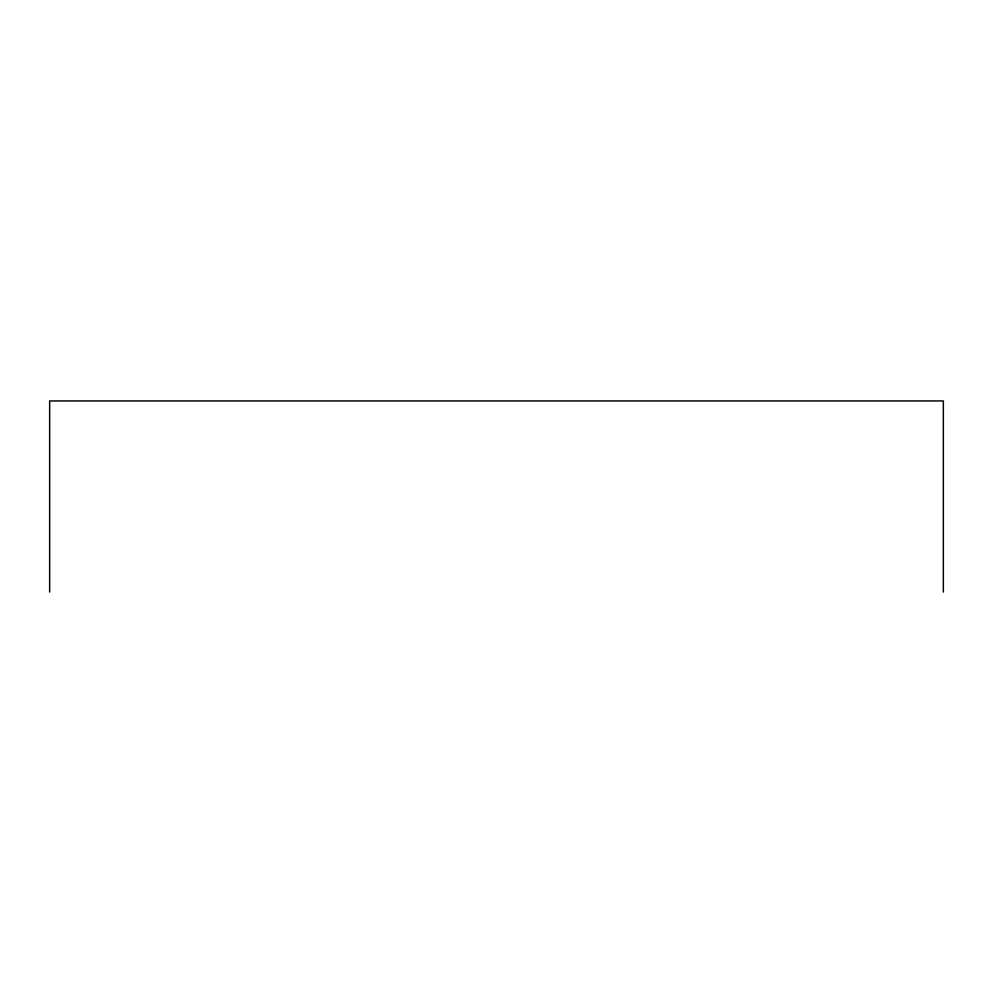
<?xml version="1.0" encoding="UTF-8"?>
<svg xmlns="http://www.w3.org/2000/svg" width="993" height="993" viewBox="0 0 993 993"><rect width="100%" height="100%" fill="white"/><g stroke="black" fill="none" stroke-linecap="round" stroke-linejoin="round"><path stroke-width="1.49" d="M943.35 592.051L943.35 400.949L49.65 400.949L49.65 592.051"/></g></svg>
